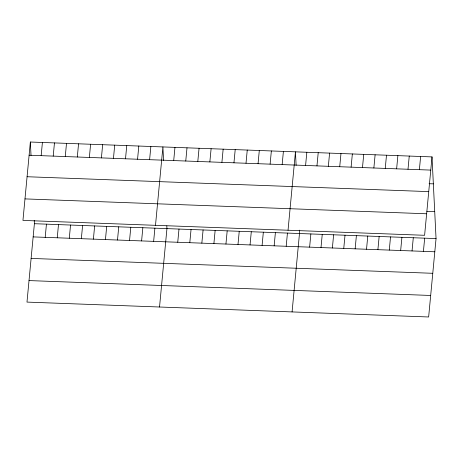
<?xml version="1.0" encoding="UTF-8"?>
<svg xmlns="http://www.w3.org/2000/svg" width="459" height="459" viewBox="0 0 459 459"><rect width="100%" height="100%" fill="white"/><g stroke="black" fill="none" stroke-linecap="round" stroke-linejoin="round"><path stroke-width="0.69" d="M30.357 142.02L22.95 220.412L424.604 235.295L432.017 156.903L30.357 142.02L31.028 155.498M34.23 220.337L34.396 223.705L26.983 302.097L428.643 316.98L436.05 238.588L432.017 156.903M41.161 155.664L42.412 142.468M45.2 237.349L46.445 224.153M53.21 156.106L54.46 142.915M57.249 237.791L58.494 224.6M65.264 156.553L66.509 143.363M69.298 238.238L70.543 225.048M77.313 157.001L78.558 143.81M81.346 238.686L82.597 225.495M89.362 157.448L90.607 144.252M93.395 239.133L94.646 225.937M101.41 157.896L102.655 144.7M105.444 239.581L106.695 226.385M113.459 158.344L114.71 145.147M117.498 240.023L118.743 226.832M125.508 158.785L126.759 145.595M129.547 240.47L130.792 227.28M137.557 159.233L138.807 146.042M141.596 240.918L142.841 227.727M149.611 159.68L150.856 146.484M153.645 241.365L154.89 228.169M155.498 225.323L162.905 146.932L163.57 160.409M159.531 307.008L166.944 228.616L166.806 225.92M173.709 160.575L174.954 147.379M177.742 242.26L178.993 229.064M185.757 161.017L187.002 147.827M189.797 242.702L191.042 229.511M197.806 161.465L199.057 148.274M201.845 243.15L203.09 229.959M209.855 161.912L211.106 148.722M213.894 243.597L215.139 230.407M221.909 162.36L223.154 149.164M225.943 244.045L227.188 230.848M233.958 162.807L235.203 149.611M237.992 244.492L239.242 231.296M246.007 163.255L247.252 150.059M250.04 244.934L251.291 231.743M258.056 163.697L259.301 150.506M262.089 245.381L263.34 232.191M270.104 164.144L271.355 150.954M274.143 245.829L275.389 232.638M282.153 164.592L283.404 151.395M286.192 246.276L287.437 233.08M288.04 230.234L295.453 151.843L296.118 165.32M305.585 165.458L306.83 152.268M292.079 311.919L299.486 233.528L299.32 230.16M316.962 165.883L318.213 152.686M309.618 247.143L310.869 233.952M328.346 166.301L329.591 153.111M321.002 247.567L322.247 234.371M339.723 166.726L340.974 153.53M332.379 247.986L333.63 234.796M351.106 167.145L352.351 153.954M343.762 248.411L345.007 235.215M362.484 167.569L363.735 154.373M355.14 248.83L356.391 235.639M373.867 167.988L375.112 154.798M366.523 249.254L367.768 236.058M385.244 168.413L386.495 155.217M377.9 249.673L379.151 236.483M396.628 168.832L397.873 155.641M389.284 250.098L390.529 236.901M408.005 169.256L409.256 156.06M400.661 250.516L401.912 237.326M419.388 169.675L420.633 156.485M412.044 250.941L413.289 237.745M423.422 251.36L424.673 238.169M29.112 155.217L430.766 170.1M429.079 183.703L433.348 183.858M27.081 176.732L428.735 191.615M426.893 211.347L434.719 211.633M24.981 198.896L426.64 213.779M34.396 223.705L436.05 238.588M33.151 236.901L434.805 251.784M31.114 258.417L432.768 273.3M29.02 280.581L430.674 295.464"/></g></svg>
